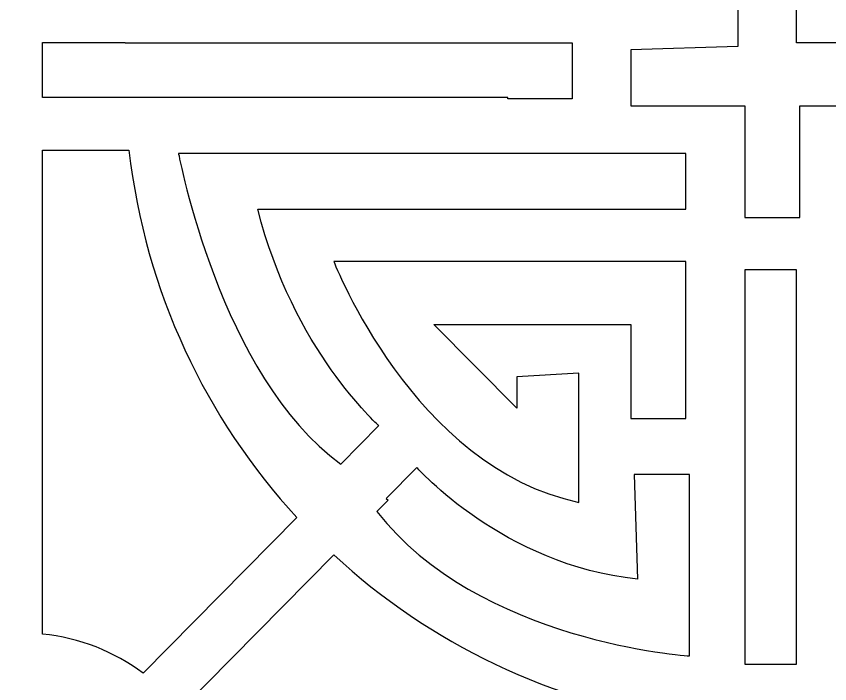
# Model space of a CAD drawing. Header units: centimetres. Extents: x -1.91 to 1.91, y -4.33 to 4.33.
# Drawn here: x 0 to 0.893, y -3.899 to -3.166 of the extents above; entities that cross this region are included whole.
import ezdxf

# ---------------------------------------------------------------- set-up
doc = ezdxf.new("R2010")
doc.units = ezdxf.units.CM
doc.header["$MEASUREMENT"] = 0
doc.layers.add('Layer 1', color=7, linetype='Continuous')

msp = doc.modelspace()

# ---------------------------------------------------------------- linework, layer by layer
at = {"layer": 'Layer 1', "color": 242}
for points, knots in [([(-1.91438, 4.33143), (-1.91438, 4.33143), (1.91439, 4.33143), (1.91439, 4.33143), (1.91439, 4.33143), (1.91439, 4.33143), (1.91439, -4.33143), (1.91439, -4.33143), (1.91439, -4.33143), (1.91439, -4.33143), (-1.91438, -4.33143), (-1.91438, -4.33143), (-1.91438, -4.33143), (-1.91438, -4.33143), (-1.91438, 4.33143), (-1.91438, 4.33143)], [0, 0, 0, 0, 0.2, 0.2, 0.2, 0.2, 0.4, 0.4, 0.4, 0.4, 0.6, 0.6, 0.6, 0.6, 1, 1, 1, 1]), ([(0.85991, -3.38714), (0.85991, -3.38714), (0.79931, -3.38714), (0.79931, -3.38714), (0.79931, -3.38714), (0.79931, -3.38714), (0.79931, -3.26455), (0.79931, -3.26455), (0.79931, -3.26455), (0.79931, -3.26455), (0.67431, -3.26455), (0.67431, -3.26455), (0.67431, -3.26455), (0.67431, -3.26455), (0.67431, -3.20328), (0.67431, -3.20328), (0.67431, -3.20328), (0.67431, -3.20328), (0.79173, -3.19943), (0.79173, -3.19943), (0.79173, -3.19943), (0.79173, -3.19943), (0.79173, -3.08069), (0.79173, -3.08069), (0.79173, -3.08069), (0.79173, -3.08069), (0.85613, -3.08069), (0.85613, -3.08069), (0.85613, -3.08069), (0.85613, -3.08069), (0.85613, -3.1956), (0.85613, -3.1956), (0.85613, -3.1956), (0.85613, -3.1956), (0.98113, -3.1956), (0.98113, -3.1956), (0.98113, -3.1956), (0.98113, -3.1956), (0.98113, -3.26455), (0.98113, -3.26455), (0.98113, -3.26455), (0.98113, -3.26455), (0.85991, -3.26455), (0.85991, -3.26455), (0.85991, -3.26455), (0.85991, -3.26455), (0.85991, -3.38714), (0.85991, -3.38714)], [0, 0, 0, 0, 0.076923, 0.076923, 0.076923, 0.076923, 0.153846, 0.153846, 0.153846, 0.153846, 0.230769, 0.230769, 0.230769, 0.230769, 0.307692, 0.307692, 0.307692, 0.307692, 0.384615, 0.384615, 0.384615, 0.384615, 0.461538, 0.461538, 0.461538, 0.461538, 0.538462, 0.538462, 0.538462, 0.538462, 0.615385, 0.615385, 0.615385, 0.615385, 0.692308, 0.692308, 0.692308, 0.692308, 0.769231, 0.769231, 0.769231, 0.769231, 0.846154, 0.846154, 0.846154, 0.846154, 1, 1, 1, 1]), ([(0.02872, -3.19517), (0.02872, -3.19517), (0.02872, -3.25539), (0.02872, -3.25539), (0.02872, -3.25539), (0.02872, -3.25539), (0.53957, -3.25539), (0.53957, -3.25539), (0.53957, -3.25539), (0.53957, -3.25539), (0.53957, -3.2569), (0.53957, -3.2569), (0.53957, -3.2569), (0.53957, -3.2569), (0.60991, -3.2569), (0.60991, -3.2569), (0.60991, -3.2569), (0.60991, -3.2569), (0.60991, -3.1956), (0.60991, -3.1956), (0.60991, -3.1956), (0.60991, -3.1956), (0.11954, -3.1956), (0.11954, -3.1956), (0.11954, -3.1956), (0.11954, -3.19546), (0.11956, -3.19532), (0.11956, -3.19517), (0.11956, -3.19517), (0.11956, -3.19517), (0.02872, -3.19517), (0.02872, -3.19517)], [0, 0, 0, 0, 0.111111, 0.111111, 0.111111, 0.111111, 0.222222, 0.222222, 0.222222, 0.222222, 0.333333, 0.333333, 0.333333, 0.333333, 0.444444, 0.444444, 0.444444, 0.444444, 0.555556, 0.555556, 0.555556, 0.555556, 0.666667, 0.666667, 0.666667, 0.666667, 0.777778, 0.777778, 0.777778, 0.777778, 1, 1, 1, 1]), ([(0.02872, -3.84455), (0.0698, -3.84858), (0.10762, -3.86387), (0.13912, -3.88735), (0.13912, -3.88735), (0.13912, -3.88735), (0.30789, -3.71669), (0.30789, -3.71669), (0.30789, -3.71669), (0.20823, -3.60821), (0.14146, -3.4684), (0.12366, -3.31346), (0.12366, -3.31346), (0.12366, -3.31346), (0.02872, -3.31346), (0.02872, -3.31346), (0.02872, -3.31346), (0.02872, -3.31346), (0.02872, -3.84455), (0.02872, -3.84455)], [0, 0, 0, 0, 0.166667, 0.166667, 0.166667, 0.166667, 0.333333, 0.333333, 0.333333, 0.333333, 0.5, 0.5, 0.5, 0.5, 0.666667, 0.666667, 0.666667, 0.666667, 1, 1, 1, 1]), ([(0.17805, -3.31691), (0.17805, -3.31691), (0.73489, -3.31691), (0.73489, -3.31691), (0.73489, -3.31691), (0.73489, -3.31691), (0.73489, -3.37818), (0.73489, -3.37818), (0.73489, -3.37818), (0.73489, -3.37818), (0.26517, -3.37818), (0.26517, -3.37818), (0.26517, -3.37818), (0.30307, -3.53141), (0.39776, -3.61568), (0.39776, -3.61568), (0.39776, -3.61568), (0.39776, -3.61568), (0.3561, -3.65782), (0.3561, -3.65782), (0.3561, -3.65782), (0.22352, -3.56205), (0.17805, -3.31691), (0.17805, -3.31691)], [0, 0, 0, 0, 0.142857, 0.142857, 0.142857, 0.142857, 0.285714, 0.285714, 0.285714, 0.285714, 0.428571, 0.428571, 0.428571, 0.428571, 0.571429, 0.571429, 0.571429, 0.571429, 0.714286, 0.714286, 0.714286, 0.714286, 1, 1, 1, 1]), ([(0.45837, -3.5046), (0.45837, -3.5046), (0.54927, -3.59653), (0.54927, -3.59653), (0.54927, -3.59653), (0.54927, -3.59653), (0.54927, -3.56205), (0.54927, -3.56205), (0.54927, -3.56205), (0.54927, -3.56205), (0.61747, -3.55824), (0.61747, -3.55824), (0.61747, -3.55824), (0.61747, -3.55824), (0.61747, -3.69996), (0.61747, -3.69996), (0.61747, -3.69996), (0.43565, -3.66164), (0.34852, -3.43564), (0.34852, -3.43564), (0.34852, -3.43564), (0.34852, -3.43564), (0.73489, -3.43564), (0.73489, -3.43564), (0.73489, -3.43564), (0.73489, -3.43564), (0.73489, -3.60802), (0.73489, -3.60802), (0.73489, -3.60802), (0.73489, -3.60802), (0.6743, -3.60802), (0.6743, -3.60802), (0.6743, -3.60802), (0.6743, -3.60802), (0.6743, -3.5046), (0.6743, -3.5046), (0.6743, -3.5046), (0.6743, -3.5046), (0.45837, -3.5046), (0.45837, -3.5046)], [0, 0, 0, 0, 0.090909, 0.090909, 0.090909, 0.090909, 0.181818, 0.181818, 0.181818, 0.181818, 0.272727, 0.272727, 0.272727, 0.272727, 0.363636, 0.363636, 0.363636, 0.363636, 0.454545, 0.454545, 0.454545, 0.454545, 0.545455, 0.545455, 0.545455, 0.545455, 0.636364, 0.636364, 0.636364, 0.636364, 0.727273, 0.727273, 0.727273, 0.727273, 0.818182, 0.818182, 0.818182, 0.818182, 1, 1, 1, 1]), ([(0.85613, -3.87745), (0.85613, -3.87745), (0.79931, -3.87745), (0.79931, -3.87745), (0.79931, -3.87745), (0.79931, -3.87745), (0.79931, -3.44459), (0.79931, -3.44459), (0.79931, -3.44459), (0.79931, -3.44459), (0.85613, -3.44459), (0.85613, -3.44459), (0.85613, -3.44459), (0.85613, -3.44459), (0.85613, -3.87745), (0.85613, -3.87745)], [0, 0, 0, 0, 0.2, 0.2, 0.2, 0.2, 0.4, 0.4, 0.4, 0.4, 0.6, 0.6, 0.6, 0.6, 1, 1, 1, 1]), ([(0.39578, -3.70994), (0.39578, -3.70994), (0.40796, -3.69763), (0.40796, -3.69763), (0.40796, -3.69763), (0.40796, -3.69763), (0.4059, -3.69554), (0.4059, -3.69554), (0.4059, -3.69554), (0.4059, -3.69554), (0.43942, -3.66164), (0.43942, -3.66164), (0.43942, -3.66164), (0.43942, -3.66164), (0.53413, -3.7689), (0.68187, -3.78421), (0.68187, -3.78421), (0.68187, -3.78421), (0.6781, -3.66932), (0.6781, -3.66932), (0.6781, -3.66932), (0.6781, -3.66932), (0.73869, -3.66932), (0.73869, -3.66932), (0.73869, -3.66932), (0.73869, -3.66932), (0.73869, -3.8685), (0.73869, -3.8685), (0.73869, -3.8685), (0.73869, -3.8685), (0.50639, -3.85331), (0.39578, -3.70994)], [0, 0, 0, 0, 0.111111, 0.111111, 0.111111, 0.111111, 0.222222, 0.222222, 0.222222, 0.222222, 0.333333, 0.333333, 0.333333, 0.333333, 0.444444, 0.444444, 0.444444, 0.444444, 0.555556, 0.555556, 0.555556, 0.555556, 0.666667, 0.666667, 0.666667, 0.666667, 0.777778, 0.777778, 0.777778, 0.777778, 1, 1, 1, 1]), ([(0.18062, -3.92752), (0.20333, -3.95598), (0.21935, -3.99013), (0.22623, -4.02753), (0.22623, -4.02753), (0.22623, -4.02753), (0.73517, -4.02753), (0.73517, -4.02753), (0.73517, -4.02753), (0.73517, -4.02753), (0.73517, -3.93928), (0.73517, -3.93928), (0.73517, -3.93928), (0.5871, -3.92011), (0.45339, -3.85459), (0.34865, -3.75761), (0.34865, -3.75761), (0.34865, -3.75761), (0.18062, -3.92752), (0.18062, -3.92752)], [0, 0, 0, 0, 0.166667, 0.166667, 0.166667, 0.166667, 0.333333, 0.333333, 0.333333, 0.333333, 0.5, 0.5, 0.5, 0.5, 0.666667, 0.666667, 0.666667, 0.666667, 1, 1, 1, 1])]:
    msp.add_open_spline(points, degree=3, knots=knots, dxfattribs=at)

doc.saveas('drawing.dxf')
